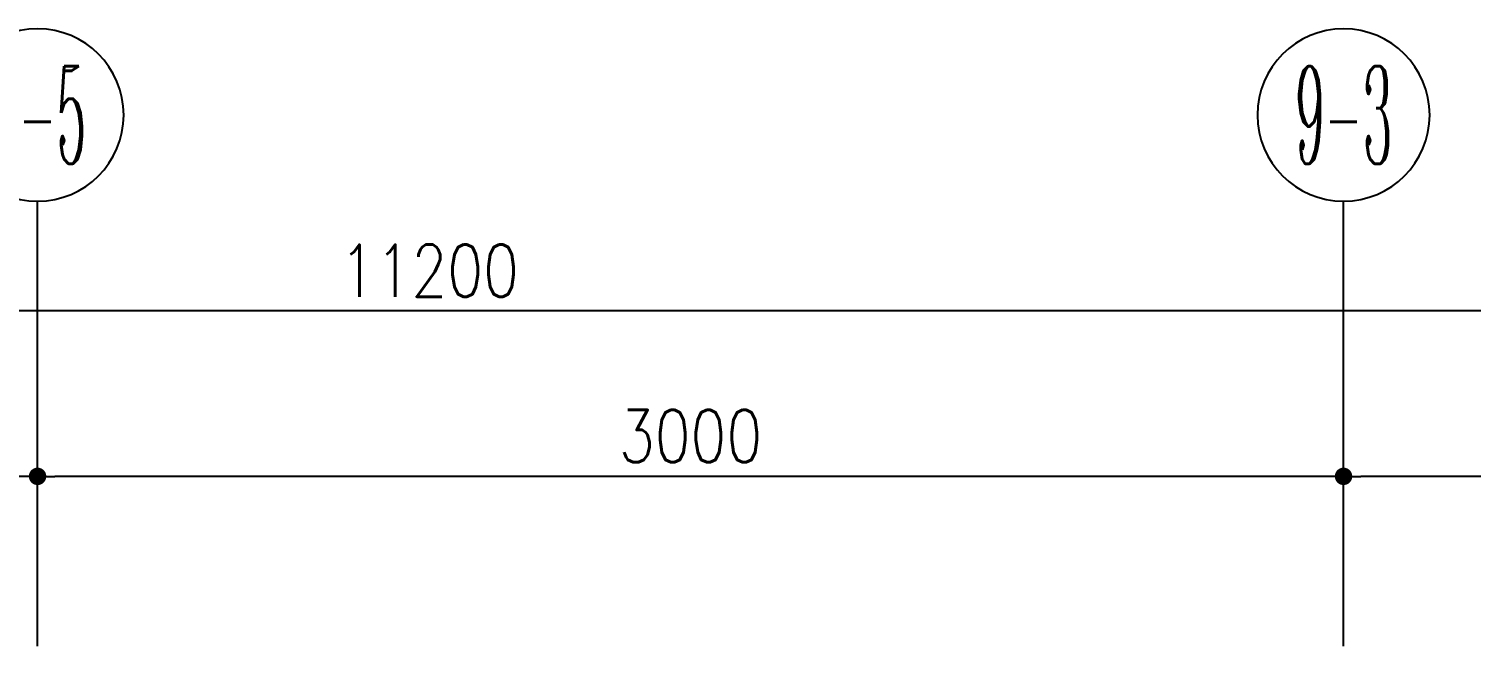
# Model space of a CAD drawing. Header units: inches. Extents: x -2597087 to 134135, y -662679 to 20000.
# Drawn here: x 10898 to 14211, y -30302 to -28884 of the extents above; entities that cross this region are included whole.
import ezdxf
from ezdxf.enums import TextEntityAlignment as Align

# ---------------------------------------------------------------- set-up
doc = ezdxf.new("R2010")
doc.units = ezdxf.units.IN
doc.header["$LTSCALE"] = 100
doc.header["$MEASUREMENT"] = 0
doc.layers.get('0').update_dxf_attribs({"linetype": 'CONTINUOUS'})
doc.layers.get('Defpoints').update_dxf_attribs({"linetype": 'CONTINUOUS'})
doc.layers.add('AXIS', color=3, linetype='CONTINUOUS')
doc.layers.add('AXIS_TEXT', color=7, linetype='CONTINUOUS', lineweight=0)
doc.styles.add('_TCH_AXIS', font='COMPLEX', dxfattribs={"bigfont": 'GBCBIG'})
doc.styles.add('COMPLEX', font='COMPLEX')
doc.styles.get("Standard").update_dxf_attribs({"font": 'txt.shx', "width": 0.8, "bigfont": 'GBCBIG.shx'})
doc.dimstyles.new('50', dxfattribs={"dimscale": 50, "dimtxt": 2.4, "dimasz": 0.8, "dimexe": 1.25, "dimexo": 0.6, "dimgap": 0.65, "dimtad": 1, "dimdec": 0, "dimdsep": 46, "dimtxsty": 'Standard', "dimblk1": 'DOT', "dimblk2": 'DOT', "dimsah": 1, "dimcen": 2.5, "dimclrd": 3, "dimclre": 3, "dimclrt": 3, "dimadec": 0, "dimazin": 0, "dimtfac": 1, "dimtdec": 0, "dimtix": 1, "dimtmove": 2, "dimatfit": 0, "dimldrblk": 'DOT', "dimfxl": 5, "dimfxlon": 1, "dimarcsym": 0})

# ---------------------------------------------------------------- blocks, each defined once
blk = doc.blocks.new('_Dot')
at = {"color": 0, "linetype": 'ByBlock', "lineweight": -2}
blk.add_line((-0.5, 0), (-1, 0), dxfattribs=at)
at = {"color": 0, "linetype": 'ByBlock', "const_width": 0.5}
blk.add_lwpolyline([(-0.25, 0, 1), (0.25, 0, 1)], format="xyb", close=True, dxfattribs=at)
blk = doc.blocks.new('*D1153')
at = {"layer": 'AXIS', "color": 3, "lineweight": -2, "transparency": 16777216}
for p, q in [((6217.9, -29782.1), (6217.9, -29469.6)), ((17417.9, -29782.1), (17417.9, -29469.6)), ((17377.9, -29532.1), (6257.9, -29532.1))]:
    blk.add_line(p, q, dxfattribs=at)
at = {"layer": 'Defpoints', "color": 0, "transparency": 16777216}
for p in [(6217.9, -29532.1), (6217.9, -30302.1), (17417.9, -30302.1)]:
    blk.add_point(p, dxfattribs=at)
at = {"layer": 'AXIS', "color": 3, "lineweight": -2, "transparency": 16777216, "xscale": 40, "yscale": 40, "zscale": 40, "rotation": 180.0000000000001}
blk.add_blockref('_Dot', (6217.9, -29532.1), dxfattribs=at)
at = {"layer": 'AXIS', "color": 3, "lineweight": -2, "transparency": 16777216, "xscale": 40, "yscale": 40, "zscale": 40}
blk.add_blockref('_Dot', (17417.9, -29532.1), dxfattribs=at)
at = {"layer": 'AXIS', "color": 3, "transparency": 16777216, "insert": (11817.9, -29439.6), "char_height": 120, "attachment_point": 5}
blk.add_mtext('11200', dxfattribs=at)
blk = doc.blocks.new('*D1154')
at = {"layer": 'AXIS', "color": 3, "lineweight": -2, "transparency": 16777216}
for p, q in [((13917.9, -30162.1), (13917.9, -29849.6)), ((17417.9, -30162.1), (17417.9, -29849.6)), ((17377.9, -29912.1), (13957.9, -29912.1))]:
    blk.add_line(p, q, dxfattribs=at)
at = {"layer": 'Defpoints', "color": 0, "transparency": 16777216}
for p in [(13917.9, -29912.1), (13917.9, -30302.1), (17417.9, -30302.1)]:
    blk.add_point(p, dxfattribs=at)
at = {"layer": 'AXIS', "color": 3, "lineweight": -2, "transparency": 16777216, "xscale": 40, "yscale": 40, "zscale": 40, "rotation": 180}
blk.add_blockref('_Dot', (13917.9, -29912.1), dxfattribs=at)
at = {"layer": 'AXIS', "color": 3, "lineweight": -2, "transparency": 16777216, "xscale": 40, "yscale": 40, "zscale": 40}
blk.add_blockref('_Dot', (17417.9, -29912.1), dxfattribs=at)
at = {"layer": 'AXIS', "color": 3, "transparency": 16777216, "insert": (15667.9, -29819.6), "char_height": 120, "attachment_point": 5}
blk.add_mtext('3500', dxfattribs=at)
blk = doc.blocks.new('*D1155')
at = {"layer": 'AXIS', "color": 3, "lineweight": -2, "transparency": 16777216}
for p, q in [((10917.9, -30162.1), (10917.9, -29849.6)), ((13917.9, -30162.1), (13917.9, -29849.6)), ((13877.9, -29912.1), (10957.9, -29912.1))]:
    blk.add_line(p, q, dxfattribs=at)
at = {"layer": 'Defpoints', "color": 0, "transparency": 16777216}
for p in [(10917.9, -29912.1), (10917.9, -30302.1), (13917.9, -30302.1)]:
    blk.add_point(p, dxfattribs=at)
at = {"layer": 'AXIS', "color": 3, "lineweight": -2, "transparency": 16777216, "xscale": 40, "yscale": 40, "zscale": 40, "rotation": 180}
blk.add_blockref('_Dot', (10917.9, -29912.1), dxfattribs=at)
at = {"layer": 'AXIS', "color": 3, "lineweight": -2, "transparency": 16777216, "xscale": 40, "yscale": 40, "zscale": 40}
blk.add_blockref('_Dot', (13917.9, -29912.1), dxfattribs=at)
at = {"layer": 'AXIS', "color": 3, "transparency": 16777216, "insert": (12417.9, -29819.6), "char_height": 120, "attachment_point": 5}
blk.add_mtext('3000', dxfattribs=at)
blk = doc.blocks.new('*D1156')
at = {"layer": 'AXIS', "color": 3, "lineweight": -2, "transparency": 16777216}
for p, q in [((6217.9, -30162.1), (6217.9, -29849.6)), ((10917.9, -30162.1), (10917.9, -29849.6)), ((10877.9, -29912.1), (6257.9, -29912.1))]:
    blk.add_line(p, q, dxfattribs=at)
at = {"layer": 'Defpoints', "color": 0, "transparency": 16777216}
for p in [(6217.9, -29912.1), (6217.9, -30302.1), (10917.9, -30302.1)]:
    blk.add_point(p, dxfattribs=at)
at = {"layer": 'AXIS', "color": 3, "lineweight": -2, "transparency": 16777216, "xscale": 40, "yscale": 40, "zscale": 40, "rotation": 180}
blk.add_blockref('_Dot', (6217.9, -29912.1), dxfattribs=at)
at = {"layer": 'AXIS', "color": 3, "lineweight": -2, "transparency": 16777216, "xscale": 40, "yscale": 40, "zscale": 40}
blk.add_blockref('_Dot', (10917.9, -29912.1), dxfattribs=at)
at = {"layer": 'AXIS', "color": 3, "transparency": 16777216, "insert": (8567.9, -29819.6), "char_height": 120, "attachment_point": 5}
blk.add_mtext('4700', dxfattribs=at)
blk = doc.blocks.new('_AXISO')
blk.add_circle((0, 0), 0.5)
at = {"layer": 'AXIS_TEXT', "style": 'COMPLEX', "width": 1.041667}
blk.add_attdef('A', text='', height=0.56, dxfattribs=at).set_placement((-0.25, -0.28), (0.25, -0.28), align=Align.FIT)

msp = doc.modelspace()

# ---------------------------------------------------------------- linework, layer by layer
at = {"layer": 'AXIS'}
for p, q in [((10917.895, -30302.103), (10917.895, -29279.999)), ((13917.895, -30302.103), (13917.895, -29279.999))]:
    msp.add_line(p, q, dxfattribs=at)

# ---------------------------------------------------------------- block references
at = {"layer": 'AXIS', "linetype": 'ByBlock'}
ref = msp.add_blockref('_AXISO', (10917.895, -29082.103), dxfattribs=dict(at, xscale=-395.7915966255836, yscale=395.7915966255836, zscale=395.7915966255836, rotation=180))
ref.add_attrib('A', '9-5', dxfattribs={"layer": 'AXIS_TEXT', "color": 1, "linetype": 'ByBlock', "height": 223.8935, "style": '_TCH_AXIS', "width": 0.35}).set_placement((10805.948, -29194.05), (11029.842, -29194.05), align=Align.FIT)
ref = msp.add_blockref('_AXISO', (13917.895, -29082.103), dxfattribs=dict(at, xscale=-395.7915966255836, yscale=395.7915966255836, zscale=395.7915966255836, rotation=180))
ref.add_attrib('A', '9-3', dxfattribs={"layer": 'AXIS_TEXT', "color": 1, "linetype": 'ByBlock', "height": 223.8935, "style": '_TCH_AXIS', "width": 0.35}).set_placement((13805.948, -29194.05), (14029.842, -29194.05), align=Align.FIT)

# ---------------------------------------------------------------- dimensions: what is measured, and where the dimension line sits
at = {"layer": 'AXIS'}
for p1, p2, distance, picture, middle in [((17417.895, -30302.103), (6217.895, -30302.103), -770, '*D1153', (11817.895, -29439.603)), ((10917.895, -30302.103), (6217.895, -30302.103), -390, '*D1156', (8567.895, -29819.603)), ((13917.895, -30302.103), (10917.895, -30302.103), -390, '*D1155', (12417.895, -29819.603)), ((17417.895, -30302.103), (13917.895, -30302.103), -390, '*D1154', (15667.895, -29819.603))]:
    dim = msp.add_aligned_dim(p1=p1, p2=p2, distance=distance, dimstyle='50', dxfattribs=at)
    dim.commit()
    dim.dimension.update_dxf_attribs({"geometry": picture, "text_midpoint": middle})

doc.saveas('drawing.dxf')
